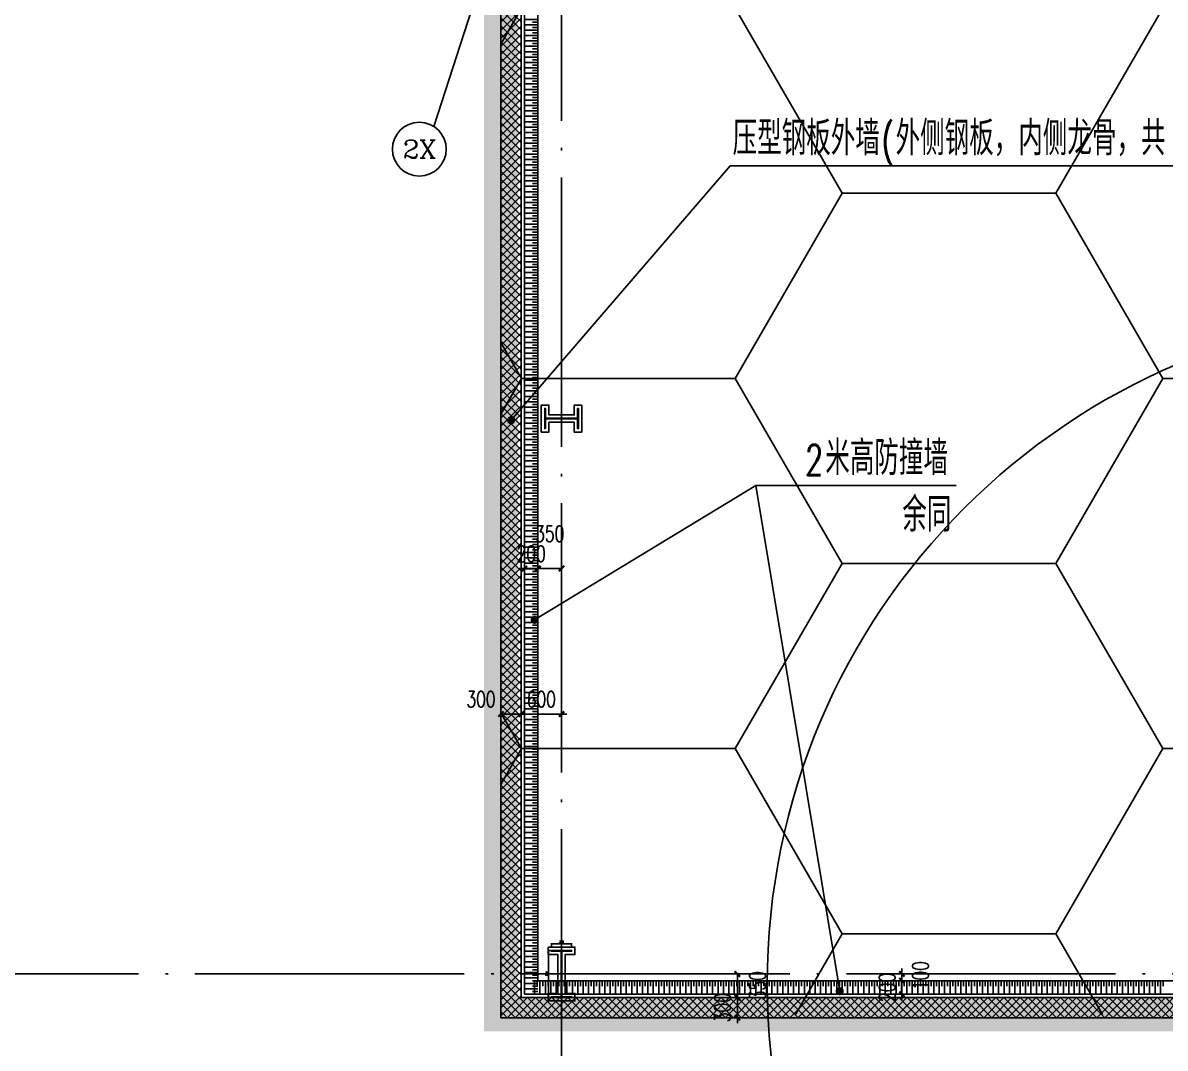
# Model space of a CAD drawing. Extents: x -821772 to -21949, y 506164 to 1049594.
# Drawn here: x -293158 to -276185, y 638968 to 654198 of the extents above; entities that cross this region are included whole.
import ezdxf
from ezdxf.enums import TextEntityAlignment as Align
from ezdxf.xclip import XClip

# ---------------------------------------------------------------- set-up
doc = ezdxf.new("R2010")
doc.units = 0
doc.header["$LTSCALE"] = 1000
doc.header["$MEASUREMENT"] = 0
doc.header["$XCLIPFRAME"] = 2
doc.linetypes.add('10平面20250807_t3$0$DOTE', pattern=[2.42, 2, -0.2, 0.02, -0.2])
doc.linetypes.add('DASH', pattern=[0.35, 0.25, -0.1])
doc.layers.get('Defpoints').update_dxf_attribs({"color": 210})
doc.layers.add('1-防火分区线', color=201, linetype='DASH', lineweight=50)
for name, color, linetype in [('10平面20250807_t3$0$99平面图例外参$0$A-HATCH-2', 8, 'Continuous'), ('10平面20250807_t3$0$A-AXIS-D', 8, 'Continuous'), ('10平面20250807_t3$0$A-AXIS-DOTE', 8, '10平面20250807_t3$0$DOTE'), ('10平面20250807_t3$0$A-AXIS-DP', 8, 'Continuous'), ('10平面20250807_t3$0$A-HATCH-2', 8, 'Continuous'), ('10平面20250807_t3$0$A-LIN-V', 8, 'Continuous'), ('10平面20250807_t3$0$A-WINDOW', 8, 'Continuous'), ('10平面20250807_t3$0$AS-COLN', 8, 'Continuous'), ('10平面20250807_t3$0$AS-WALL', 8, 'Continuous'), ('10平面20250807_t3$0$AS-结构边线层', 8, 'Continuous'), ('10平面20250807_t3$0$DIM_SYMB', 8, 'Continuous'), ('10平面20250807_t3$0$PUB_HATCH', 8, 'Continuous'), ('10平面20250807_t3$0$PUB_TEXT', 8, 'Continuous'), ('10平面20250807_t3$0$SB_ZF消火栓', 10, 'Continuous'), ('PUB_HATCH', 8, 'Continuous')]:
    doc.layers.add(name, color=color, linetype=linetype)
doc.styles.add('10平面20250807_t3$0$_TCH_AXIS', font='COMPLEX', dxfattribs={"bigfont": 'GBCBIG'})
doc.styles.add('10平面20250807_t3$0$_TCH_DIM', font='SIMPLEX', dxfattribs={"bigfont": 'GBCBIG'})
doc.styles.add('10平面20250807_t3$0$_TCH_DIM_T3', font='SIMPLEX', dxfattribs={"width": 0.705882, "bigfont": 'GBCBIG'})
doc.dimstyles.new('10平面20250807_t3$0$_TCH_ARCH&&10', dxfattribs={"dimtxt": 29.75, "dimasz": 10, "dimexe": 10, "dimexo": 10, "dimgap": 12.625, "dimtad": 1, "dimdec": 0, "dimzin": 0, "dimdsep": 46, "dimtxsty": '10平面20250807_t3$0$_TCH_DIM_T3', "dimblk": '10平面20250807_t3$0$_ArchTick', "dimcen": 0.09, "dimclrt": 7, "dimazin": 2, "dimtfac": 1, "dimtdec": 0, "dimtix": 1, "dimtmove": 2, "dimatfit": 3, "dimfxl": 0, "dimtolj": 1, "dimtzin": 0, "dimarcsym": 0})
doc.dimstyles.new('10平面20250807_t3$0$_TCH_ARCH&&80', dxfattribs={"dimtxt": 238, "dimasz": 80, "dimexe": 80, "dimexo": 80, "dimgap": 101, "dimtad": 1, "dimdec": 0, "dimzin": 0, "dimdsep": 46, "dimtxsty": '10平面20250807_t3$0$_TCH_DIM_T3', "dimblk": '10平面20250807_t3$0$_ArchTick', "dimcen": 0.09, "dimclrt": 7, "dimazin": 2, "dimtfac": 1, "dimtdec": 0, "dimtix": 1, "dimtmove": 2, "dimatfit": 3, "dimfxl": 0, "dimtolj": 1, "dimtzin": 0, "dimarcsym": 0})
pattern_1 = [(45, (60, 0), (-60.000061, 60.000061), []), (135, (60, 0), (-60.000061, -60.000061), [])]

# ---------------------------------------------------------------- blocks, each defined once
blk = doc.blocks.new('10平面20250807_t3$0$dote')
at = {"layer": '10平面20250807_t3$0$A-AXIS-D'}
blk.add_circle((-66530.2, -152498.4), 400, dxfattribs=at)
at = {"layer": '10平面20250807_t3$0$A-AXIS-DOTE', "ltscale": 2}
for p, q in [((-64417.8, -171438.9), (-64417.8, -75850)), ((98696.4, -164750), (-75513.6, -164750))]:
    blk.add_line(p, q, dxfattribs=at)
blk.add_lwpolyline([(-66316.4, -152160.4), (-42470.2, -78666)], dxfattribs=at)
at = {"layer": '10平面20250807_t3$0$PUB_TEXT', "style": '10平面20250807_t3$0$_TCH_AXIS'}
blk.add_text('2X', height=270.86, dxfattribs=at).set_placement((-66775.2, -152633.9), (-66285.1, -152633.9), align=Align.FIT)
blk = doc.blocks.new('10平面20250807_t3$0$43243')
at = {"layer": '10平面20250807_t3$0$AS-结构边线层'}
blk.add_lwpolyline([(-229294, 723090), (-250514, 723090), (-250514, 722920), (-252354, 722920), (-252354, 722470), (-254454, 722470), (-254454, 722920), (-264361, 722920), (-285754, 656986), (-285754, 639720), (-254454, 639720), (-254454, 640170), (-252354, 640170), (-252354, 639720), (-250514, 639720), (-250514, 639550), (-229294, 639550)], dxfattribs=at)
blk = doc.blocks.new('10平面20250807_t3$0$_ArchTick')
at = {"color": 0, "linetype": 'ByBlock', "const_width": 0.4}
blk.add_lwpolyline([(-0.5, -0.5), (0.5, 0.5)], dxfattribs=at)
blk = doc.blocks.new('*D10488')
at = {"layer": '10平面20250807_t3$0$A-AXIS-DP', "color": 0, "lineweight": -2}
for p, q in [((-195790, 766880), (-195790, 766929)), ((-195790, 766919), (-195490, 766919)), ((-195490, 766880), (-195490, 766929))]:
    blk.add_line(p, q, dxfattribs=at)
at = {"layer": 'Defpoints', "color": 0}
for p in [(-195790, 766870), (-195490, 766919), (-195490, 766870)]:
    blk.add_point(p, dxfattribs=at)
at = {"layer": '10平面20250807_t3$0$A-AXIS-DP', "color": 0, "lineweight": -2, "xscale": 10, "yscale": 10, "zscale": 10, "rotation": 180}
blk.add_blockref('10平面20250807_t3$0$_ArchTick', (-195790, 766919), dxfattribs=at)
at = {"layer": '10平面20250807_t3$0$A-AXIS-DP', "color": 0, "lineweight": -2, "xscale": 10, "yscale": 10, "zscale": 10}
blk.add_blockref('10平面20250807_t3$0$_ArchTick', (-195490, 766919), dxfattribs=at)
at = {"layer": '10平面20250807_t3$0$A-AXIS-DP', "color": 7, "insert": (-195640, 766946), "char_height": 29.8, "attachment_point": 5, "style": '10平面20250807_t3$0$_TCH_DIM_T3'}
blk.add_mtext('\\A1;300', dxfattribs=at)
blk = doc.blocks.new('*D10489')
at = {"layer": '10平面20250807_t3$0$A-AXIS-DP', "color": 0, "lineweight": -2}
for p, q in [((-195800, 766820), (-195841, 766820)), ((-195831, 766120), (-195831, 766820)), ((-195800, 766120), (-195841, 766120))]:
    blk.add_line(p, q, dxfattribs=at)
at = {"layer": 'Defpoints', "color": 0}
for p in [(-195831, 766820), (-195790, 766820), (-195790, 766120)]:
    blk.add_point(p, dxfattribs=at)
at = {"layer": '10平面20250807_t3$0$A-AXIS-DP', "color": 0, "lineweight": -2, "xscale": 10, "yscale": 10, "zscale": 10}
for p, rotation in [((-195831, 766820), 90), ((-195831, 766120), 270)]:
    blk.add_blockref('10平面20250807_t3$0$_ArchTick', p, dxfattribs=dict(at, rotation=rotation))
at = {"layer": '10平面20250807_t3$0$A-AXIS-DP', "color": 7, "insert": (-195859, 766470), "char_height": 29.8, "attachment_point": 5, "rotation": 90, "style": '10平面20250807_t3$0$_TCH_DIM_T3'}
blk.add_mtext('\\A1;700', dxfattribs=at)
blk = doc.blocks.new('10平面20250807_t3$0$342343243')
at = {"layer": '10平面20250807_t3$0$A-AXIS-DP', "color": 5}
blk.add_lwpolyline([(-155704, 832070), (-155404, 832070), (-155404, 832058), (-155550, 832058), (-155550, 831582), (-155404, 831582), (-155404, 831570), (-155704, 831570), (-155704, 831582), (-155558, 831582), (-155558, 832058), (-155704, 832058), (-155704, 832070)], close=True, dxfattribs=at)
at = {"layer": '10平面20250807_t3$0$A-HATCH-2'}
blk.add_lwpolyline([(-155754, 832120), (-155354, 832120), (-155354, 832008), (-155500, 832008), (-155500, 831632), (-155354, 831632), (-155354, 831520), (-155754, 831520), (-155754, 831632), (-155608, 831632), (-155608, 832008), (-155754, 832008)], close=True, dxfattribs=at)
blk = doc.blocks.new('10平面20250807_t3$0$99平面图例外参$0$$LinePat$填挖边坡')
at = {"color": 0}
for p, q in [((0, 0), (0, -1500)), ((300, 0), (300, -600))]:
    blk.add_line(p, q, dxfattribs=at)
at = {"layer": 'Defpoints', "color": 0}
blk.add_point((600, 0), dxfattribs=at)
blk = doc.blocks.new('10平面20250807_t3$0$34242343243')
at = {"layer": '10平面20250807_t3$0$A-LIN-V'}
for p, q in [((-285704, 639770), (-285704, 654570)), ((-285504, 639970), (-285504, 654570)), ((-263908, 639970), (-285504, 639970)), ((-263908, 639770), (-285704, 639770))]:
    blk.add_line(p, q, dxfattribs=at)
at = {"layer": '10平面20250807_t3$0$99平面图例外参$0$A-HATCH-2', "color": 203}
for p, xscale, yscale, zscale, rotation in [((-285504, 654250), 0.1333333333478234, 0.1333333333478234, 0.1333333333478234, 270.0000000008098), ((-285504, 654170), 0.1333333333478234, 0.1333333333478234, 0.1333333333478234, 270.0000000008098), ((-285504, 654090), 0.1333333333478234, 0.1333333333478234, 0.1333333333478234, 270.0000000008098), ((-285504, 654010), 0.1333333333478234, 0.1333333333478234, 0.1333333333478234, 270.0000000008098), ((-285504, 653930), 0.1333333333478234, 0.1333333333478234, 0.1333333333478234, 270.0000000008098), ((-285504, 653850), 0.1333333333478234, 0.1333333333478234, 0.1333333333478234, 270.0000000008098), ((-285504, 653770), 0.1333333333478234, 0.1333333333478234, 0.1333333333478234, 270.0000000008098), ((-285504, 653690), 0.1333333333478234, 0.1333333333478234, 0.1333333333478234, 270.0000000008098), ((-285504, 653610), 0.1333333333478234, 0.1333333333478234, 0.1333333333478234, 270.0000000008098), ((-285504, 653530), 0.1333333333478234, 0.1333333333478234, 0.1333333333478234, 270.0000000008098), ((-285504, 653450), 0.1333333333478234, 0.1333333333478234, 0.1333333333478234, 270.0000000008098), ((-285504, 653370), 0.1333333333478234, 0.1333333333478234, 0.1333333333478234, 270.0000000008098), ((-285504, 653290), 0.1333333333478234, 0.1333333333478234, 0.1333333333478234, 270.0000000008098), ((-285504, 653210), 0.1333333333478234, 0.1333333333478234, 0.1333333333478234, 270.0000000008098), ((-285504, 653130), 0.1333333333478234, 0.1333333333478234, 0.1333333333478234, 270.0000000008098), ((-285504, 653050), 0.1333333333478234, 0.1333333333478234, 0.1333333333478234, 270.0000000008098), ((-285504, 652970), 0.1333333333478234, 0.1333333333478234, 0.1333333333478234, 270.0000000008098), ((-285504, 652890), 0.1333333333478234, 0.1333333333478234, 0.1333333333478234, 270.0000000008098), ((-285504, 652810), 0.1333333333478234, 0.1333333333478234, 0.1333333333478234, 270.0000000008098), ((-285504, 652730), 0.1333333333478234, 0.1333333333478234, 0.1333333333478234, 270.0000000008098), ((-285504, 652650), 0.1333333333478234, 0.1333333333478234, 0.1333333333478234, 270.0000000008098), ((-285504, 652570), 0.1333333333478234, 0.1333333333478234, 0.1333333333478234, 270.0000000008098), ((-285504, 652490), 0.1333333333478234, 0.1333333333478234, 0.1333333333478234, 270.0000000008098), ((-285504, 652410), 0.1333333333478234, 0.1333333333478234, 0.1333333333478234, 270.0000000008098), ((-285504, 652330), 0.1333333333478234, 0.1333333333478234, 0.1333333333478234, 270.0000000008098), ((-285504, 652250), 0.1333333333478234, 0.1333333333478234, 0.1333333333478234, 270.0000000008098), ((-285504, 652170), 0.1333333333478234, 0.1333333333478234, 0.1333333333478234, 270.0000000008098), ((-285504, 652090), 0.1333333333478234, 0.1333333333478234, 0.1333333333478234, 270.0000000008098), ((-285504, 652010), 0.1333333333478234, 0.1333333333478234, 0.1333333333478234, 270.0000000008098), ((-285504, 651930), 0.1333333333478234, 0.1333333333478234, 0.1333333333478234, 270.0000000008098), ((-285504, 651850), 0.1333333333478234, 0.1333333333478234, 0.1333333333478234, 270.0000000008098), ((-285504, 651770), 0.1333333333478234, 0.1333333333478234, 0.1333333333478234, 270.0000000008098), ((-285504, 651690), 0.1333333333478234, 0.1333333333478234, 0.1333333333478234, 270.0000000008098), ((-285504, 651610), 0.1333333333478234, 0.1333333333478234, 0.1333333333478234, 270.0000000008098), ((-285504, 651530), 0.1333333333478234, 0.1333333333478234, 0.1333333333478234, 270.0000000008098), ((-285504, 651450), 0.1333333333478234, 0.1333333333478234, 0.1333333333478234, 270.0000000008098), ((-285504, 651370), 0.1333333333478234, 0.1333333333478234, 0.1333333333478234, 270.0000000008098), ((-285504, 651290), 0.1333333333478234, 0.1333333333478234, 0.1333333333478234, 270.0000000008098), ((-285504, 651210), 0.1333333333478234, 0.1333333333478234, 0.1333333333478234, 270.0000000008098), ((-285504, 651130), 0.1333333333478234, 0.1333333333478234, 0.1333333333478234, 270.0000000008098), ((-285504, 651050), 0.1333333333478234, 0.1333333333478234, 0.1333333333478234, 270.0000000008098), ((-285504, 650970), 0.1333333333478234, 0.1333333333478234, 0.1333333333478234, 270.0000000008098), ((-285504, 650890), 0.1333333333478234, 0.1333333333478234, 0.1333333333478234, 270.0000000008098), ((-285504, 650810), 0.1333333333478234, 0.1333333333478234, 0.1333333333478234, 270.0000000008098), ((-285504, 650730), 0.1333333333478234, 0.1333333333478234, 0.1333333333478234, 270.0000000008098), ((-285504, 650650), 0.1333333333478234, 0.1333333333478234, 0.1333333333478234, 270.0000000008098), ((-285504, 650570), 0.1333333333478234, 0.1333333333478234, 0.1333333333478234, 270.0000000008098), ((-285504, 650490), 0.1333333333478234, 0.1333333333478234, 0.1333333333478234, 270.0000000008098), ((-285504, 650410), 0.1333333333478234, 0.1333333333478234, 0.1333333333478234, 270.0000000008098), ((-285504, 650330), 0.1333333333478234, 0.1333333333478234, 0.1333333333478234, 270.0000000008098), ((-285504, 650250), 0.1333333333478234, 0.1333333333478234, 0.1333333333478234, 270.0000000008098), ((-285504, 650170), 0.1333333333478234, 0.1333333333478234, 0.1333333333478234, 270.0000000008098), ((-285504, 650090), 0.1333333333478234, 0.1333333333478234, 0.1333333333478234, 270.0000000008098), ((-285504, 650010), 0.1333333333478234, 0.1333333333478234, 0.1333333333478234, 270.0000000008098), ((-285504, 649930), 0.1333333333478234, 0.1333333333478234, 0.1333333333478234, 270.0000000008098), ((-285504, 649850), 0.1333333333478234, 0.1333333333478234, 0.1333333333478234, 270.0000000008098), ((-285504, 649770), 0.1333333333478234, 0.1333333333478234, 0.1333333333478234, 270.0000000008098), ((-285504, 649690), 0.1333333333478234, 0.1333333333478234, 0.1333333333478234, 270.0000000008098), ((-285504, 649610), 0.1333333333478234, 0.1333333333478234, 0.1333333333478234, 270.0000000008098), ((-285504, 649530), 0.1333333333478234, 0.1333333333478234, 0.1333333333478234, 270.0000000008098), ((-285504, 649450), 0.1333333333478234, 0.1333333333478234, 0.1333333333478234, 270.0000000008098), ((-285504, 649370), 0.1333333333478234, 0.1333333333478234, 0.1333333333478234, 270.0000000008098), ((-285504, 649290), 0.1333333333478234, 0.1333333333478234, 0.1333333333478234, 270.0000000008098), ((-285504, 649210), 0.1333333333478234, 0.1333333333478234, 0.1333333333478234, 270.0000000008098), ((-285504, 649130), 0.1333333333478234, 0.1333333333478234, 0.1333333333478234, 270.0000000008098), ((-285504, 649050), 0.1333333333478234, 0.1333333333478234, 0.1333333333478234, 270.0000000008098), ((-285504, 648970), 0.1333333333478234, 0.1333333333478234, 0.1333333333478234, 270.0000000008098), ((-285504, 648890), 0.1333333333478234, 0.1333333333478234, 0.1333333333478234, 270.0000000008098), ((-285504, 648810), 0.1333333333478234, 0.1333333333478234, 0.1333333333478234, 270.0000000008098), ((-285504, 648730), 0.1333333333478234, 0.1333333333478234, 0.1333333333478234, 270.0000000008098), ((-285504, 648650), 0.1333333333478234, 0.1333333333478234, 0.1333333333478234, 270.0000000008098), ((-285504, 648570), 0.1333333333478234, 0.1333333333478234, 0.1333333333478234, 270.0000000008098), ((-285504, 648490), 0.1333333333478234, 0.1333333333478234, 0.1333333333478234, 270.0000000008098), ((-285504, 648410), 0.1333333333478234, 0.1333333333478234, 0.1333333333478234, 270.0000000008098), ((-285504, 648330), 0.1333333333478234, 0.1333333333478234, 0.1333333333478234, 270.0000000008098), ((-285504, 648250), 0.1333333333478234, 0.1333333333478234, 0.1333333333478234, 270.0000000008098), ((-285504, 648170), 0.1333333333478234, 0.1333333333478234, 0.1333333333478234, 270.0000000008098), ((-285504, 648090), 0.1333333333478234, 0.1333333333478234, 0.1333333333478234, 270.0000000008098), ((-285504, 648010), 0.1333333333478234, 0.1333333333478234, 0.1333333333478234, 270.0000000008098), ((-285504, 647930), 0.1333333333478234, 0.1333333333478234, 0.1333333333478234, 270.0000000008098), ((-285504, 647850), 0.1333333333478234, 0.1333333333478234, 0.1333333333478234, 270.0000000008098), ((-285504, 647770), 0.1333333333478234, 0.1333333333478234, 0.1333333333478234, 270.0000000008098), ((-285504, 647690), 0.1333333333478234, 0.1333333333478234, 0.1333333333478234, 270.0000000008098), ((-285504, 647610), 0.1333333333478234, 0.1333333333478234, 0.1333333333478234, 270.0000000008098), ((-285504, 647530), 0.1333333333478234, 0.1333333333478234, 0.1333333333478234, 270.0000000008098), ((-285504, 647450), 0.1333333333478234, 0.1333333333478234, 0.1333333333478234, 270.0000000008098), ((-285504, 647370), 0.1333333333478234, 0.1333333333478234, 0.1333333333478234, 270.0000000008098), ((-285504, 647290), 0.1333333333478234, 0.1333333333478234, 0.1333333333478234, 270.0000000008098), ((-285504, 647210), 0.1333333333478234, 0.1333333333478234, 0.1333333333478234, 270.0000000008098), ((-285504, 647130), 0.1333333333478234, 0.1333333333478234, 0.1333333333478234, 270.0000000008098), ((-285504, 647050), 0.1333333333478234, 0.1333333333478234, 0.1333333333478234, 270.0000000008098), ((-285504, 646970), 0.1333333333478234, 0.1333333333478234, 0.1333333333478234, 270.0000000008098), ((-285504, 646890), 0.1333333333478234, 0.1333333333478234, 0.1333333333478234, 270.0000000008098), ((-285504, 646810), 0.1333333333478234, 0.1333333333478234, 0.1333333333478234, 270.0000000008098), ((-285504, 646730), 0.1333333333478234, 0.1333333333478234, 0.1333333333478234, 270.0000000008098), ((-285504, 646650), 0.1333333333478234, 0.1333333333478234, 0.1333333333478234, 270.0000000008098), ((-285504, 646570), 0.1333333333478234, 0.1333333333478234, 0.1333333333478234, 270.0000000008098), ((-285504, 646490), 0.1333333333478234, 0.1333333333478234, 0.1333333333478234, 270.0000000008098), ((-285504, 646410), 0.1333333333478234, 0.1333333333478234, 0.1333333333478234, 270.0000000008098), ((-285504, 646330), 0.1333333333478234, 0.1333333333478234, 0.1333333333478234, 270.0000000008098), ((-285504, 646250), 0.1333333333478234, 0.1333333333478234, 0.1333333333478234, 270.0000000008098), ((-285504, 646170), 0.1333333333478234, 0.1333333333478234, 0.1333333333478234, 270.0000000008098), ((-285504, 646090), 0.1333333333478234, 0.1333333333478234, 0.1333333333478234, 270.0000000008098), ((-285504, 646010), 0.1333333333478234, 0.1333333333478234, 0.1333333333478234, 270.0000000008098), ((-285504, 645930), 0.1333333333478234, 0.1333333333478234, 0.1333333333478234, 270.0000000008098), ((-285504, 645850), 0.1333333333478234, 0.1333333333478234, 0.1333333333478234, 270.0000000008098), ((-285504, 645770), 0.1333333333478234, 0.1333333333478234, 0.1333333333478234, 270.0000000008098), ((-285504, 645690), 0.1333333333478234, 0.1333333333478234, 0.1333333333478234, 270.0000000008098), ((-285504, 645610), 0.1333333333478234, 0.1333333333478234, 0.1333333333478234, 270.0000000008098), ((-285504, 645530), 0.1333333333478234, 0.1333333333478234, 0.1333333333478234, 270.0000000008098), ((-285504, 645450), 0.1333333333478234, 0.1333333333478234, 0.1333333333478234, 270.0000000008098), ((-285504, 645370), 0.1333333333478234, 0.1333333333478234, 0.1333333333478234, 270.0000000008098), ((-285504, 645290), 0.1333333333478234, 0.1333333333478234, 0.1333333333478234, 270.0000000008098), ((-285504, 645210), 0.1333333333478234, 0.1333333333478234, 0.1333333333478234, 270.0000000008098), ((-285504, 645130), 0.1333333333478234, 0.1333333333478234, 0.1333333333478234, 270.0000000008098), ((-285504, 645050), 0.1333333333478234, 0.1333333333478234, 0.1333333333478234, 270.0000000008098), ((-285504, 644970), 0.1333333333478234, 0.1333333333478234, 0.1333333333478234, 270.0000000008098), ((-285504, 644890), 0.1333333333478234, 0.1333333333478234, 0.1333333333478234, 270.0000000008098), ((-285504, 644810), 0.1333333333478234, 0.1333333333478234, 0.1333333333478234, 270.0000000008098), ((-285504, 644730), 0.1333333333478234, 0.1333333333478234, 0.1333333333478234, 270.0000000008098), ((-285504, 644650), 0.1333333333478234, 0.1333333333478234, 0.1333333333478234, 270.0000000008098), ((-285504, 644570), 0.1333333333478234, 0.1333333333478234, 0.1333333333478234, 270.0000000008098), ((-285504, 644490), 0.1333333333478234, 0.1333333333478234, 0.1333333333478234, 270.0000000008098), ((-285504, 644410), 0.1333333333478234, 0.1333333333478234, 0.1333333333478234, 270.0000000008098), ((-285504, 644330), 0.1333333333478234, 0.1333333333478234, 0.1333333333478234, 270.0000000008098), ((-285504, 644250), 0.1333333333478234, 0.1333333333478234, 0.1333333333478234, 270.0000000008098), ((-285504, 644170), 0.1333333333478234, 0.1333333333478234, 0.1333333333478234, 270.0000000008098), ((-285504, 644090), 0.1333333333478234, 0.1333333333478234, 0.1333333333478234, 270.0000000008098), ((-285504, 644010), 0.1333333333478234, 0.1333333333478234, 0.1333333333478234, 270.0000000008098), ((-285504, 643930), 0.1333333333478234, 0.1333333333478234, 0.1333333333478234, 270.0000000008098), ((-285504, 643850), 0.1333333333478234, 0.1333333333478234, 0.1333333333478234, 270.0000000008098), ((-285504, 643770), 0.1333333333478234, 0.1333333333478234, 0.1333333333478234, 270.0000000008098), ((-285504, 643690), 0.1333333333478234, 0.1333333333478234, 0.1333333333478234, 270.0000000008098), ((-285504, 643610), 0.1333333333478234, 0.1333333333478234, 0.1333333333478234, 270.0000000008098), ((-285504, 643530), 0.1333333333478234, 0.1333333333478234, 0.1333333333478234, 270.0000000008098), ((-285504, 643450), 0.1333333333478234, 0.1333333333478234, 0.1333333333478234, 270.0000000008098), ((-285504, 643370), 0.1333333333478234, 0.1333333333478234, 0.1333333333478234, 270.0000000008098), ((-285504, 643290), 0.1333333333478234, 0.1333333333478234, 0.1333333333478234, 270.0000000008098), ((-285504, 643210), 0.1333333333478234, 0.1333333333478234, 0.1333333333478234, 270.0000000008098), ((-285504, 643130), 0.1333333333478234, 0.1333333333478234, 0.1333333333478234, 270.0000000008098), ((-285504, 643050), 0.1333333333478234, 0.1333333333478234, 0.1333333333478234, 270.0000000008098), ((-285504, 642970), 0.1333333333478234, 0.1333333333478234, 0.1333333333478234, 270.0000000008098), ((-285504, 642890), 0.1333333333478234, 0.1333333333478234, 0.1333333333478234, 270.0000000008098), ((-285504, 642810), 0.1333333333478234, 0.1333333333478234, 0.1333333333478234, 270.0000000008098), ((-285504, 642730), 0.1333333333478234, 0.1333333333478234, 0.1333333333478234, 270.0000000008098), ((-285504, 642650), 0.1333333333478234, 0.1333333333478234, 0.1333333333478234, 270.0000000008098), ((-285504, 642570), 0.1333333333478234, 0.1333333333478234, 0.1333333333478234, 270.0000000008098), ((-285504, 642490), 0.1333333333478234, 0.1333333333478234, 0.1333333333478234, 270.0000000008098), ((-285504, 642410), 0.1333333333478234, 0.1333333333478234, 0.1333333333478234, 270.0000000008098), ((-285504, 642330), 0.1333333333478234, 0.1333333333478234, 0.1333333333478234, 270.0000000008098), ((-285504, 642250), 0.1333333333478234, 0.1333333333478234, 0.1333333333478234, 270.0000000008098), ((-285504, 642170), 0.1333333333478234, 0.1333333333478234, 0.1333333333478234, 270.0000000008098), ((-285504, 642090), 0.1333333333478234, 0.1333333333478234, 0.1333333333478234, 270.0000000008098), ((-285504, 642010), 0.1333333333478234, 0.1333333333478234, 0.1333333333478234, 270.0000000008098), ((-285504, 641930), 0.1333333333478234, 0.1333333333478234, 0.1333333333478234, 270.0000000008098), ((-285504, 641850), 0.1333333333478234, 0.1333333333478234, 0.1333333333478234, 270.0000000008098), ((-285504, 641770), 0.1333333333478234, 0.1333333333478234, 0.1333333333478234, 270.0000000008098), ((-285504, 641690), 0.1333333333478234, 0.1333333333478234, 0.1333333333478234, 270.0000000008098), ((-285504, 641610), 0.1333333333478234, 0.1333333333478234, 0.1333333333478234, 270.0000000008098), ((-285504, 641530), 0.1333333333478234, 0.1333333333478234, 0.1333333333478234, 270.0000000008098), ((-285504, 641450), 0.1333333333478234, 0.1333333333478234, 0.1333333333478234, 270.0000000008098), ((-285504, 641370), 0.1333333333478234, 0.1333333333478234, 0.1333333333478234, 270.0000000008098), ((-285504, 641290), 0.1333333333478234, 0.1333333333478234, 0.1333333333478234, 270.0000000008098), ((-285504, 641210), 0.1333333333478234, 0.1333333333478234, 0.1333333333478234, 270.0000000008098), ((-285504, 641130), 0.1333333333478234, 0.1333333333478234, 0.1333333333478234, 270.0000000008098), ((-285504, 641050), 0.1333333333478234, 0.1333333333478234, 0.1333333333478234, 270.0000000008098), ((-285504, 640970), 0.1333333333478234, 0.1333333333478234, 0.1333333333478234, 270.0000000008098), ((-285504, 640890), 0.1333333333478234, 0.1333333333478234, 0.1333333333478234, 270.0000000008098), ((-285504, 640810), 0.1333333333478234, 0.1333333333478234, 0.1333333333478234, 270.0000000008098), ((-285504, 640730), 0.1333333333478234, 0.1333333333478234, 0.1333333333478234, 270.0000000008098), ((-285504, 640650), 0.1333333333478234, 0.1333333333478234, 0.1333333333478234, 270.0000000008098), ((-285504, 640570), 0.1333333333478234, 0.1333333333478234, 0.1333333333478234, 270.0000000008098), ((-285504, 640490), 0.1333333333478234, 0.1333333333478234, 0.1333333333478234, 270.0000000008098), ((-285504, 640410), 0.1333333333478234, 0.1333333333478234, 0.1333333333478234, 270.0000000008098), ((-285504, 640330), 0.1333333333478234, 0.1333333333478234, 0.1333333333478234, 270.0000000008098), ((-285504, 640250), 0.1333333333478234, 0.1333333333478234, 0.1333333333478234, 270.0000000008098), ((-285504, 640170), 0.1333333333478234, 0.1333333333478234, 0.1333333333478234, 270.0000000008098), ((-285504, 640090), 0.1333333333478234, 0.1333333333478234, 0.1333333333478234, 270.0000000008098), ((-285504, 640010), 0.1333333333478234, 0.1333333333478234, 0.1333333333478234, 270.0000000008098), ((-285504, 639930), 0.1333333333478234, 0.1333333333478234, 0.1333333333478234, 270.0000000008098), ((-285554, 639970), 0.1336172830128488, 0.1333333333333333, 0.1333333333333333, 8.843761484292967e-11), ((-285474, 639970), 0.1336172830128488, 0.1333333333333333, 0.1333333333333333, 8.843761484292967e-11), ((-285394, 639970), 0.1336172830128488, 0.1333333333333333, 0.1333333333333333, 8.843761484292967e-11), ((-285314, 639970), 0.1336172830128488, 0.1333333333333333, 0.1333333333333333, 8.843761484292967e-11), ((-285234, 639970), 0.1336172830128488, 0.1333333333333333, 0.1333333333333333, 8.843761484292967e-11), ((-285153, 639970), 0.1336172830128488, 0.1333333333333333, 0.1333333333333333, 8.843761484292967e-11), ((-285073, 639970), 0.1336172830128488, 0.1333333333333333, 0.1333333333333333, 8.843761484292967e-11), ((-284993, 639970), 0.1336172830128488, 0.1333333333333333, 0.1333333333333333, 8.843761484292967e-11), ((-284913, 639970), 0.1336172830128488, 0.1333333333333333, 0.1333333333333333, 8.843761484292967e-11), ((-284833, 639970), 0.1336172830128488, 0.1333333333333333, 0.1333333333333333, 8.843761484292967e-11), ((-284752, 639970), 0.1336172830128488, 0.1333333333333333, 0.1333333333333333, 8.843761484292967e-11), ((-284672, 639970), 0.1336172830128488, 0.1333333333333333, 0.1333333333333333, 8.843761484292967e-11), ((-284592, 639970), 0.1336172830128488, 0.1333333333333333, 0.1333333333333333, 8.843761484292967e-11), ((-284512, 639970), 0.1336172830128488, 0.1333333333333333, 0.1333333333333333, 8.843761484292967e-11), ((-284432, 639970), 0.1336172830128488, 0.1333333333333333, 0.1333333333333333, 8.843761484292967e-11), ((-284352, 639970), 0.1336172830128488, 0.1333333333333333, 0.1333333333333333, 8.843761484292967e-11), ((-284271, 639970), 0.1336172830128488, 0.1333333333333333, 0.1333333333333333, 8.843761484292967e-11), ((-284191, 639970), 0.1336172830128488, 0.1333333333333333, 0.1333333333333333, 8.843761484292967e-11), ((-284111, 639970), 0.1336172830128488, 0.1333333333333333, 0.1333333333333333, 8.843761484292967e-11), ((-284031, 639970), 0.1336172830128488, 0.1333333333333333, 0.1333333333333333, 8.843761484292967e-11), ((-283951, 639970), 0.1336172830128488, 0.1333333333333333, 0.1333333333333333, 8.843761484292967e-11), ((-283871, 639970), 0.1336172830128488, 0.1333333333333333, 0.1333333333333333, 8.843761484292967e-11), ((-283790, 639970), 0.1336172830128488, 0.1333333333333333, 0.1333333333333333, 8.843761484292967e-11), ((-283710, 639970), 0.1336172830128488, 0.1333333333333333, 0.1333333333333333, 8.843761484292967e-11), ((-283630, 639970), 0.1336172830128488, 0.1333333333333333, 0.1333333333333333, 8.843761484292967e-11), ((-283550, 639970), 0.1336172830128488, 0.1333333333333333, 0.1333333333333333, 8.843761484292967e-11), ((-283470, 639970), 0.1336172830128488, 0.1333333333333333, 0.1333333333333333, 8.843761484292967e-11), ((-283390, 639970), 0.1336172830128488, 0.1333333333333333, 0.1333333333333333, 8.843761484292967e-11), ((-283309, 639970), 0.1336172830128488, 0.1333333333333333, 0.1333333333333333, 8.843761484292967e-11), ((-283229, 639970), 0.1336172830128488, 0.1333333333333333, 0.1333333333333333, 8.843761484292967e-11), ((-283149, 639970), 0.1336172830128488, 0.1333333333333333, 0.1333333333333333, 8.843761484292967e-11), ((-283069, 639970), 0.1336172830128488, 0.1333333333333333, 0.1333333333333333, 8.843761484292967e-11), ((-282989, 639970), 0.1336172830128488, 0.1333333333333333, 0.1333333333333333, 8.843761484292967e-11), ((-282909, 639970), 0.1336172830128488, 0.1333333333333333, 0.1333333333333333, 8.843761484292967e-11), ((-282828, 639970), 0.1336172830128488, 0.1333333333333333, 0.1333333333333333, 8.843761484292967e-11), ((-282748, 639970), 0.1336172830128488, 0.1333333333333333, 0.1333333333333333, 8.843761484292967e-11), ((-282668, 639970), 0.1336172830128488, 0.1333333333333333, 0.1333333333333333, 8.843761484292967e-11), ((-282588, 639970), 0.1336172830128488, 0.1333333333333333, 0.1333333333333333, 8.843761484292967e-11), ((-282508, 639970), 0.1336172830128488, 0.1333333333333333, 0.1333333333333333, 8.843761484292967e-11), ((-282428, 639970), 0.1336172830128488, 0.1333333333333333, 0.1333333333333333, 8.843761484292967e-11), ((-282347, 639970), 0.1336172830128488, 0.1333333333333333, 0.1333333333333333, 8.843761484292967e-11), ((-282267, 639970), 0.1336172830128488, 0.1333333333333333, 0.1333333333333333, 8.843761484292967e-11), ((-282187, 639970), 0.1336172830128488, 0.1333333333333333, 0.1333333333333333, 8.843761484292967e-11), ((-282107, 639970), 0.1336172830128488, 0.1333333333333333, 0.1333333333333333, 8.843761484292967e-11), ((-282027, 639970), 0.1336172830128488, 0.1333333333333333, 0.1333333333333333, 8.843761484292967e-11), ((-281947, 639970), 0.1336172830128488, 0.1333333333333333, 0.1333333333333333, 8.843761484292967e-11), ((-281866, 639970), 0.1336172830128488, 0.1333333333333333, 0.1333333333333333, 8.843761484292967e-11), ((-281786, 639970), 0.1336172830128488, 0.1333333333333333, 0.1333333333333333, 8.843761484292967e-11), ((-281706, 639970), 0.1336172830128488, 0.1333333333333333, 0.1333333333333333, 8.843761484292967e-11), ((-281626, 639970), 0.1336172830128488, 0.1333333333333333, 0.1333333333333333, 8.843761484292967e-11), ((-281546, 639970), 0.1336172830128488, 0.1333333333333333, 0.1333333333333333, 8.843761484292967e-11), ((-281465, 639970), 0.1336172830128488, 0.1333333333333333, 0.1333333333333333, 8.843761484292967e-11), ((-281385, 639970), 0.1336172830128488, 0.1333333333333333, 0.1333333333333333, 8.843761484292967e-11), ((-281305, 639970), 0.1336172830128488, 0.1333333333333333, 0.1333333333333333, 8.843761484292967e-11), ((-281225, 639970), 0.1336172830128488, 0.1333333333333333, 0.1333333333333333, 8.843761484292967e-11), ((-281145, 639970), 0.1336172830128488, 0.1333333333333333, 0.1333333333333333, 8.843761484292967e-11), ((-281065, 639970), 0.1336172830128488, 0.1333333333333333, 0.1333333333333333, 8.843761484292967e-11), ((-280984, 639970), 0.1336172830128488, 0.1333333333333333, 0.1333333333333333, 8.843761484292967e-11), ((-280904, 639970), 0.1336172830128488, 0.1333333333333333, 0.1333333333333333, 8.843761484292967e-11), ((-280824, 639970), 0.1336172830128488, 0.1333333333333333, 0.1333333333333333, 8.843761484292967e-11), ((-280744, 639970), 0.1336172830128488, 0.1333333333333333, 0.1333333333333333, 8.843761484292967e-11), ((-280664, 639970), 0.1336172830128488, 0.1333333333333333, 0.1333333333333333, 8.843761484292967e-11), ((-280584, 639970), 0.1336172830128488, 0.1333333333333333, 0.1333333333333333, 8.843761484292967e-11), ((-280503, 639970), 0.1336172830128488, 0.1333333333333333, 0.1333333333333333, 8.843761484292967e-11), ((-280423, 639970), 0.1336172830128488, 0.1333333333333333, 0.1333333333333333, 8.843761484292967e-11), ((-280343, 639970), 0.1336172830128488, 0.1333333333333333, 0.1333333333333333, 8.843761484292967e-11), ((-280263, 639970), 0.1336172830128488, 0.1333333333333333, 0.1333333333333333, 8.843761484292967e-11), ((-280183, 639970), 0.1336172830128488, 0.1333333333333333, 0.1333333333333333, 8.843761484292967e-11), ((-280103, 639970), 0.1336172830128488, 0.1333333333333333, 0.1333333333333333, 8.843761484292967e-11), ((-280022, 639970), 0.1336172830128488, 0.1333333333333333, 0.1333333333333333, 8.843761484292967e-11), ((-279942, 639970), 0.1336172830128488, 0.1333333333333333, 0.1333333333333333, 8.843761484292967e-11), ((-279862, 639970), 0.1336172830128488, 0.1333333333333333, 0.1333333333333333, 8.843761484292967e-11), ((-279782, 639970), 0.1336172830128488, 0.1333333333333333, 0.1333333333333333, 8.843761484292967e-11), ((-279702, 639970), 0.1336172830128488, 0.1333333333333333, 0.1333333333333333, 8.843761484292967e-11), ((-279622, 639970), 0.1336172830128488, 0.1333333333333333, 0.1333333333333333, 8.843761484292967e-11), ((-279541, 639970), 0.1336172830128488, 0.1333333333333333, 0.1333333333333333, 8.843761484292967e-11), ((-279461, 639970), 0.1336172830128488, 0.1333333333333333, 0.1333333333333333, 8.843761484292967e-11), ((-279381, 639970), 0.1336172830128488, 0.1333333333333333, 0.1333333333333333, 8.843761484292967e-11), ((-279301, 639970), 0.1336172830128488, 0.1333333333333333, 0.1333333333333333, 8.843761484292967e-11), ((-279221, 639970), 0.1336172830128488, 0.1333333333333333, 0.1333333333333333, 8.843761484292967e-11), ((-279141, 639970), 0.1336172830128488, 0.1333333333333333, 0.1333333333333333, 8.843761484292967e-11), ((-279060, 639970), 0.1336172830128488, 0.1333333333333333, 0.1333333333333333, 8.843761484292967e-11), ((-278980, 639970), 0.1336172830128488, 0.1333333333333333, 0.1333333333333333, 8.843761484292967e-11), ((-278900, 639970), 0.1336172830128488, 0.1333333333333333, 0.1333333333333333, 8.843761484292967e-11), ((-278820, 639970), 0.1336172830128488, 0.1333333333333333, 0.1333333333333333, 8.843761484292967e-11), ((-278740, 639970), 0.1336172830128488, 0.1333333333333333, 0.1333333333333333, 8.843761484292967e-11), ((-278660, 639970), 0.1336172830128488, 0.1333333333333333, 0.1333333333333333, 8.843761484292967e-11), ((-278579, 639970), 0.1336172830128488, 0.1333333333333333, 0.1333333333333333, 8.843761484292967e-11), ((-278499, 639970), 0.1336172830128488, 0.1333333333333333, 0.1333333333333333, 8.843761484292967e-11), ((-278419, 639970), 0.1336172830128488, 0.1333333333333333, 0.1333333333333333, 8.843761484292967e-11), ((-278339, 639970), 0.1336172830128488, 0.1333333333333333, 0.1333333333333333, 8.843761484292967e-11), ((-278259, 639970), 0.1336172830128488, 0.1333333333333333, 0.1333333333333333, 8.843761484292967e-11), ((-278179, 639970), 0.1336172830128488, 0.1333333333333333, 0.1333333333333333, 8.843761484292967e-11), ((-278098, 639970), 0.1336172830128488, 0.1333333333333333, 0.1333333333333333, 8.843761484292967e-11), ((-278018, 639970), 0.1336172830128488, 0.1333333333333333, 0.1333333333333333, 8.843761484292967e-11), ((-277938, 639970), 0.1336172830128488, 0.1333333333333333, 0.1333333333333333, 8.843761484292967e-11), ((-277858, 639970), 0.1336172830128488, 0.1333333333333333, 0.1333333333333333, 8.843761484292967e-11), ((-277778, 639970), 0.1336172830128488, 0.1333333333333333, 0.1333333333333333, 8.843761484292967e-11), ((-277697, 639970), 0.1336172830128488, 0.1333333333333333, 0.1333333333333333, 8.843761484292967e-11), ((-277617, 639970), 0.1336172830128488, 0.1333333333333333, 0.1333333333333333, 8.843761484292967e-11), ((-277537, 639970), 0.1336172830128488, 0.1333333333333333, 0.1333333333333333, 8.843761484292967e-11), ((-277457, 639970), 0.1336172830128488, 0.1333333333333333, 0.1333333333333333, 8.843761484292967e-11), ((-277377, 639970), 0.1336172830128488, 0.1333333333333333, 0.1333333333333333, 8.843761484292967e-11), ((-277297, 639970), 0.1336172830128488, 0.1333333333333333, 0.1333333333333333, 8.843761484292967e-11), ((-277216, 639970), 0.1336172830128488, 0.1333333333333333, 0.1333333333333333, 8.843761484292967e-11), ((-277136, 639970), 0.1336172830128488, 0.1333333333333333, 0.1333333333333333, 8.843761484292967e-11), ((-277056, 639970), 0.1336172830128488, 0.1333333333333333, 0.1333333333333333, 8.843761484292967e-11), ((-276976, 639970), 0.1336172830128488, 0.1333333333333333, 0.1333333333333333, 8.843761484292967e-11), ((-276896, 639970), 0.1336172830128488, 0.1333333333333333, 0.1333333333333333, 8.843761484292967e-11), ((-276816, 639970), 0.1336172830128488, 0.1333333333333333, 0.1333333333333333, 8.843761484292967e-11), ((-276735, 639970), 0.1336172830128488, 0.1333333333333333, 0.1333333333333333, 8.843761484292967e-11), ((-276655, 639970), 0.1336172830128488, 0.1333333333333333, 0.1333333333333333, 8.843761484292967e-11), ((-276575, 639970), 0.1336172830128488, 0.1333333333333333, 0.1333333333333333, 8.843761484292967e-11), ((-276495, 639970), 0.1336172830128488, 0.1333333333333333, 0.1333333333333333, 8.843761484292967e-11), ((-276415, 639970), 0.1336172830128488, 0.1333333333333333, 0.1333333333333333, 8.843761484292967e-11), ((-276335, 639970), 0.1336172830128488, 0.1333333333333333, 0.1333333333333333, 8.843761484292967e-11), ((-276254, 639970), 0.1336172830128488, 0.1333333333333333, 0.1333333333333333, 8.843761484292967e-11), ((-285504, 639850), 0.1333333333478234, 0.1333333333478234, 0.1333333333478234, 270.0000000008098)]:
    blk.add_blockref('10平面20250807_t3$0$99平面图例外参$0$$LinePat$填挖边坡', p, dxfattribs=dict(at, xscale=xscale, yscale=yscale, zscale=zscale, rotation=rotation))
blk = doc.blocks.new('10平面20250807_t3$0$A$C5D961328')
at = {"layer": '10平面20250807_t3$0$A-LIN-V', "ltscale": 500}
blk.add_circle((350, 40), 10001, dxfattribs=at)
blk = doc.blocks.new('10平面20250807_t3$0$234243242332')
at = {"layer": '10平面20250807_t3$0$SB_ZF消火栓'}
blk.add_blockref('10平面20250807_t3$0$A$C5D961328', (-272446, 639880), dxfattribs=at)
blk = doc.blocks.new('*D11360')
at = {"layer": '10平面20250807_t3$0$A-AXIS-DP', "color": 0, "lineweight": -2}
for p, q in [((-280520, 639970), (-280016, 639970)), ((-280096, 639970), (-280096, 640050)), ((-280096, 639770), (-280096, 639970)), ((-280520, 639770), (-280016, 639770)), ((-280096, 639770), (-280096, 639690))]:
    blk.add_line(p, q, dxfattribs=at)
at = {"layer": 'Defpoints', "color": 0}
for p in [(-280600, 639970), (-280096, 639970), (-280600, 639770)]:
    blk.add_point(p, dxfattribs=at)
at = {"layer": '10平面20250807_t3$0$A-AXIS-DP', "color": 0, "lineweight": -2, "xscale": 80, "yscale": 80, "zscale": 80}
for p, rotation in [((-280096, 639970), 270), ((-280096, 639770), 90)]:
    blk.add_blockref('10平面20250807_t3$0$_ArchTick', p, dxfattribs=dict(at, rotation=rotation))
at = {"layer": '10平面20250807_t3$0$A-AXIS-DP', "color": 7, "insert": (-280316, 639870), "char_height": 238, "attachment_point": 5, "rotation": 90, "style": '10平面20250807_t3$0$_TCH_DIM_T3'}
blk.add_mtext('\\A1;200', dxfattribs=at)
blk = doc.blocks.new('*D11361')
at = {"layer": '10平面20250807_t3$0$A-AXIS-DP', "color": 0, "lineweight": -2}
for p, q in [((-280520, 640070), (-280016, 640070)), ((-280096, 640070), (-280096, 640150)), ((-280096, 639970), (-280096, 640070)), ((-280520, 639970), (-280016, 639970)), ((-280096, 639970), (-280096, 639890))]:
    blk.add_line(p, q, dxfattribs=at)
at = {"layer": 'Defpoints', "color": 0}
for p in [(-280600, 640070), (-280096, 640070), (-280600, 639970)]:
    blk.add_point(p, dxfattribs=at)
at = {"layer": '10平面20250807_t3$0$A-AXIS-DP', "color": 0, "lineweight": -2, "xscale": 80, "yscale": 80, "zscale": 80}
for p, rotation in [((-280096, 640070), 270), ((-280096, 639970), 90)]:
    blk.add_blockref('10平面20250807_t3$0$_ArchTick', p, dxfattribs=dict(at, rotation=rotation))
at = {"layer": '10平面20250807_t3$0$A-AXIS-DP', "color": 7, "insert": (-279820, 640045), "char_height": 238, "attachment_point": 5, "rotation": 90, "style": '10平面20250807_t3$0$_TCH_DIM_T3'}
blk.add_mtext('\\A1;100', dxfattribs=at)
blk = doc.blocks.new('*D11362')
at = {"layer": '10平面20250807_t3$0$A-AXIS-DP', "color": 0, "lineweight": -2}
for p, q in [((-285704, 646092), (-285784, 646092)), ((-285704, 645700), (-285704, 646172)), ((-285704, 646092), (-285504, 646092)), ((-285504, 645700), (-285504, 646172)), ((-285504, 646092), (-285424, 646092))]:
    blk.add_line(p, q, dxfattribs=at)
at = {"layer": 'Defpoints', "color": 0}
for p in [(-285504, 646092), (-285704, 645620), (-285504, 645620)]:
    blk.add_point(p, dxfattribs=at)
at = {"layer": '10平面20250807_t3$0$A-AXIS-DP', "color": 0, "lineweight": -2, "xscale": 80, "yscale": 80, "zscale": 80}
blk.add_blockref('10平面20250807_t3$0$_ArchTick', (-285704, 646092), dxfattribs=at)
at = {"layer": '10平面20250807_t3$0$A-AXIS-DP', "color": 0, "lineweight": -2, "xscale": 80, "yscale": 80, "zscale": 80, "rotation": 180}
blk.add_blockref('10平面20250807_t3$0$_ArchTick', (-285504, 646092), dxfattribs=at)
at = {"layer": '10平面20250807_t3$0$A-AXIS-DP', "color": 7, "insert": (-285604, 646312), "char_height": 238, "attachment_point": 5, "style": '10平面20250807_t3$0$_TCH_DIM_T3'}
blk.add_mtext('\\A1;200', dxfattribs=at)
blk = doc.blocks.new('*D11363')
at = {"layer": '10平面20250807_t3$0$A-AXIS-DP', "color": 0, "lineweight": -2}
for p, q in [((-285504, 645700), (-285504, 646172)), ((-285504, 646092), (-285154, 646092)), ((-285154, 645700), (-285154, 646172))]:
    blk.add_line(p, q, dxfattribs=at)
at = {"layer": 'Defpoints', "color": 0}
for p in [(-285154, 646092), (-285504, 645620), (-285154, 645620)]:
    blk.add_point(p, dxfattribs=at)
at = {"layer": '10平面20250807_t3$0$A-AXIS-DP', "color": 0, "lineweight": -2, "xscale": 80, "yscale": 80, "zscale": 80, "rotation": 180}
blk.add_blockref('10平面20250807_t3$0$_ArchTick', (-285504, 646092), dxfattribs=at)
at = {"layer": '10平面20250807_t3$0$A-AXIS-DP', "color": 0, "lineweight": -2, "xscale": 80, "yscale": 80, "zscale": 80}
blk.add_blockref('10平面20250807_t3$0$_ArchTick', (-285154, 646092), dxfattribs=at)
at = {"layer": '10平面20250807_t3$0$A-AXIS-DP', "color": 7, "insert": (-285329, 646610), "char_height": 238, "attachment_point": 5, "style": '10平面20250807_t3$0$_TCH_DIM_T3'}
blk.add_mtext('\\A1;350', dxfattribs=at)
blk = doc.blocks.new('*D11752')
at = {"layer": '10平面20250807_t3$0$A-AXIS-DP', "color": 0, "lineweight": -2}
for p, q in [((-282541, 639720), (-282541, 639800)), ((-282880, 639720), (-282461, 639720)), ((-282541, 639420), (-282541, 639720)), ((-282880, 639420), (-282461, 639420)), ((-282541, 639420), (-282541, 639340))]:
    blk.add_line(p, q, dxfattribs=at)
at = {"layer": 'Defpoints', "color": 0}
for p in [(-282960, 639720), (-282541, 639720), (-282960, 639420)]:
    blk.add_point(p, dxfattribs=at)
at = {"layer": '10平面20250807_t3$0$A-AXIS-DP', "color": 0, "lineweight": -2, "xscale": 80, "yscale": 80, "zscale": 80}
for p, rotation in [((-282541, 639720), 270), ((-282541, 639420), 90)]:
    blk.add_blockref('10平面20250807_t3$0$_ArchTick', p, dxfattribs=dict(at, rotation=rotation))
at = {"layer": '10平面20250807_t3$0$A-AXIS-DP', "color": 7, "insert": (-282761, 639570), "char_height": 238, "attachment_point": 5, "rotation": 90, "style": '10平面20250807_t3$0$_TCH_DIM_T3'}
blk.add_mtext('\\A1;300', dxfattribs=at)
blk = doc.blocks.new('*D11753')
at = {"layer": '10平面20250807_t3$0$A-AXIS-DP', "color": 0, "lineweight": -2}
for p, q in [((-282880, 640070), (-282461, 640070)), ((-282541, 639720), (-282541, 640070)), ((-282880, 639720), (-282461, 639720))]:
    blk.add_line(p, q, dxfattribs=at)
at = {"layer": 'Defpoints', "color": 0}
for p in [(-282960, 640070), (-282541, 640070), (-282960, 639720)]:
    blk.add_point(p, dxfattribs=at)
at = {"layer": '10平面20250807_t3$0$A-AXIS-DP', "color": 0, "lineweight": -2, "xscale": 80, "yscale": 80, "zscale": 80}
for p, rotation in [((-282541, 640070), 90), ((-282541, 639720), 270)]:
    blk.add_blockref('10平面20250807_t3$0$_ArchTick', p, dxfattribs=dict(at, rotation=rotation))
at = {"layer": '10平面20250807_t3$0$A-AXIS-DP', "color": 7, "insert": (-282240, 639895), "char_height": 238, "attachment_point": 5, "rotation": 90, "style": '10平面20250807_t3$0$_TCH_DIM_T3'}
blk.add_mtext('\\A1;350', dxfattribs=at)
blk = doc.blocks.new('*D11756')
at = {"layer": '10平面20250807_t3$0$A-AXIS-DP', "color": 0, "lineweight": -2}
for p, q in [((-286054, 643240), (-286054, 644010)), ((-285754, 643240), (-285754, 644010)), ((-286054, 643930), (-285754, 643930))]:
    blk.add_line(p, q, dxfattribs=at)
at = {"layer": 'Defpoints', "color": 0}
for p in [(-285754, 643930), (-286054, 643160), (-285754, 643160)]:
    blk.add_point(p, dxfattribs=at)
at = {"layer": '10平面20250807_t3$0$A-AXIS-DP', "color": 0, "lineweight": -2, "xscale": 80, "yscale": 80, "zscale": 80, "rotation": 180}
blk.add_blockref('10平面20250807_t3$0$_ArchTick', (-286054, 643930), dxfattribs=at)
at = {"layer": '10平面20250807_t3$0$A-AXIS-DP', "color": 0, "lineweight": -2, "xscale": 80, "yscale": 80, "zscale": 80}
blk.add_blockref('10平面20250807_t3$0$_ArchTick', (-285754, 643930), dxfattribs=at)
at = {"layer": '10平面20250807_t3$0$A-AXIS-DP', "color": 7, "insert": (-286350, 644150), "char_height": 238, "attachment_point": 5, "style": '10平面20250807_t3$0$_TCH_DIM_T3'}
blk.add_mtext('\\A1;300', dxfattribs=at)
blk = doc.blocks.new('*D11757')
at = {"layer": '10平面20250807_t3$0$A-AXIS-DP', "color": 0, "lineweight": -2}
for p, q in [((-285754, 643240), (-285754, 644010)), ((-285154, 643240), (-285154, 644010)), ((-285754, 643930), (-285834, 643930)), ((-285754, 643930), (-285154, 643930)), ((-285154, 643930), (-285074, 643930))]:
    blk.add_line(p, q, dxfattribs=at)
at = {"layer": 'Defpoints', "color": 0}
for p in [(-285154, 643930), (-285754, 643160), (-285154, 643160)]:
    blk.add_point(p, dxfattribs=at)
at = {"layer": '10平面20250807_t3$0$A-AXIS-DP', "color": 0, "lineweight": -2, "xscale": 80, "yscale": 80, "zscale": 80}
blk.add_blockref('10平面20250807_t3$0$_ArchTick', (-285754, 643930), dxfattribs=at)
at = {"layer": '10平面20250807_t3$0$A-AXIS-DP', "color": 0, "lineweight": -2, "xscale": 80, "yscale": 80, "zscale": 80, "rotation": 180}
blk.add_blockref('10平面20250807_t3$0$_ArchTick', (-285154, 643930), dxfattribs=at)
at = {"layer": '10平面20250807_t3$0$A-AXIS-DP', "color": 7, "insert": (-285454, 644150), "char_height": 238, "attachment_point": 5, "style": '10平面20250807_t3$0$_TCH_DIM_T3'}
blk.add_mtext('\\A1;600', dxfattribs=at)
blk = doc.blocks.new('10平面20250807_t3$0$nt66')
at = {"layer": '10平面20250807_t3$0$A-HATCH-2'}
blk.add_lwpolyline([(-195840, 766870), (-195440, 766870), (-195440, 766758), (-195586, 766758), (-195586, 766182), (-195440, 766182), (-195440, 766070), (-195840, 766070), (-195840, 766182), (-195694, 766182), (-195694, 766758), (-195840, 766758)], close=True, dxfattribs=at)
at = {"layer": '10平面20250807_t3$0$AS-COLN'}
blk.add_lwpolyline([(-195790, 766820), (-195490, 766820), (-195490, 766808), (-195636, 766808), (-195636, 766132), (-195490, 766132), (-195490, 766120), (-195790, 766120), (-195790, 766132), (-195644, 766132), (-195644, 766808), (-195790, 766808)], close=True, dxfattribs=at)
at = {"layer": '10平面20250807_t3$0$A-AXIS-DP'}
for p1, p2, distance, picture, middle in [((-195790, 766870), (-195490, 766870), 48.8, '*D10488', (-195640, 766946.2)), ((-195790, 766120), (-195790, 766820), 41.2, '*D10489', (-195858.7, 766470))]:
    dim = blk.add_aligned_dim(p1=p1, p2=p2, distance=distance, dimstyle='10平面20250807_t3$0$_TCH_ARCH&&10', dxfattribs=at)
    dim.commit()
    dim.dimension.update_dxf_attribs({"geometry": picture, "text_midpoint": middle})
blk = doc.blocks.new('10平面20250807_t3$0$33333')
blk.add_blockref('10平面20250807_t3$0$nt66', (-89514, -126400))
at = {"layer": '10平面20250807_t3$0$A-AXIS-DP', "rotation": 270}
blk.add_blockref('10平面20250807_t3$0$342343243', (-1116974, 492766), dxfattribs=at)
blk = doc.blocks.new('10平面20250807_t3')
at = {"layer": '10平面20250807_t3$0$PUB_HATCH'}
h = blk.add_hatch(dxfattribs=at)
h.set_pattern_fill('多孔材料', color=256, scale=30, style=0)
h.set_pattern_definition(pattern_1)
h.paths.add_polyline_path([(-286054.2, 654570), (-286054.2, 639420), (-285754.2, 639720), (-285754.2, 654570)])
h = blk.add_hatch(dxfattribs=at)
h.set_pattern_fill('多孔材料', color=256, scale=30, style=0)
h.set_pattern_definition(pattern_1)
h.paths.add_polyline_path([(-261854.2, 639720), (-285754.2, 639720), (-286054.2, 639420), (-261854.2, 639420)])
at = {"layer": '10平面20250807_t3$0$AS-WALL'}
for p, q in [((-286054.2, 654570), (-286054.2, 639420)), ((-285754.2, 654570), (-285754.2, 639720)), ((-261854.2, 639720), (-285754.2, 639720)), ((-261854.2, 639420), (-286054.2, 639420))]:
    blk.add_line(p, q, dxfattribs=at)
at = {"layer": '10平面20250807_t3$0$DIM_SYMB'}
for p, q in [((-285904.2, 648294.2), (-282650, 652074.2)), ((-282650, 652074.2), (-274604.2, 652074.2)), ((-285554.2, 645330), (-282264.2, 647324.2)), ((-285554.2, 645330), (-282264.2, 647324.2)), ((-281020, 639814.2), (-282264.2, 647324.2)), ((-282264.2, 647324.2), (-279290, 647324.2))]:
    blk.add_line(p, q, dxfattribs=at)
at = {"layer": '10平面20250807_t3$0$DIM_SYMB', "const_width": 60}
for points in [[(-285923.8, 648271.4, 1), (-285884.6, 648316.9, 1)], [(-285579.8, 645314.4, 1), (-285528.5, 645345.6, 1)], [(-285579.8, 645314.4, 1), (-285528.5, 645345.6, 1)], [(-281015.1, 639784.6, 1), (-281024.9, 639843.8, 1)]]:
    blk.add_lwpolyline(points, format="xyb", close=True, dxfattribs=at)
at = {"layer": '10平面20250807_t3$0$A-WINDOW'}
for name in ['10平面20250807_t3$0$43243', '10平面20250807_t3$0$33333']:
    blk.add_blockref(name, (0, 0), dxfattribs=at)
at = {"layer": '10平面20250807_t3$0$AS-WALL'}
blk.add_blockref('10平面20250807_t3$0$dote', (-220736.4, 804820), dxfattribs=at)
at = {"layer": '10平面20250807_t3$0$DIM_SYMB'}
blk.add_blockref('10平面20250807_t3$0$34242343243', (0, 0), dxfattribs=at)
at = {"layer": '10平面20250807_t3$0$SB_ZF消火栓', "linetype": 'Continuous'}
blk.add_blockref('10平面20250807_t3$0$234243242332', (0, 0), dxfattribs=at)
at = {"layer": '10平面20250807_t3$0$PUB_TEXT', "style": '10平面20250807_t3$0$_TCH_DIM'}
for s, height, p in [('压型钢板外墙', 506.38, (-282611.3, 652231.7)), ('外侧钢板，内侧龙骨，共', 506.383, (-280189.6, 652231.7)), ('米高防撞墙', 506.38, (-281234.7, 647481.7)), ('余同', 506.38, (-280089.8, 646641.7))]:
    blk.add_text(s, height=height, dxfattribs=at).set_placement(p)
at = {"layer": '10平面20250807_t3$0$PUB_TEXT', "style": '10平面20250807_t3$0$_TCH_DIM', "width": 0.705882}
for s, p in [('(', (-280399.6, 652231.7)), ('2', (-281534.7, 647481.7))]:
    blk.add_text(s, height=446.2, dxfattribs=at).set_placement(p)
at = {"layer": '10平面20250807_t3$0$A-AXIS-DP'}
for base, p1, p2, angle, picture, middle in [((-285154.2, 646092.1), (-285504.2, 645620.1), (-285154.2, 645620.1), 0, '*D11363', (-285329.2, 646610.1)), ((-285754.2, 643930), (-286054.2, 643160), (-285754.2, 643160), 0, '*D11756', (-286350.2, 644150)), ((-280096, 640070), (-280600, 639970), (-280600, 640070), 90, '*D11361', (-279820, 640045)), ((-282540.7, 640070), (-282960, 639720), (-282960, 640070), 90, '*D11753', (-282240, 639895))]:
    dim = blk.add_linear_dim(base=base, p1=p1, p2=p2, angle=angle, dimstyle='10平面20250807_t3$0$_TCH_ARCH&&80', dxfattribs=at)
    dim.commit()
    dim.dimension.update_dxf_attribs({"geometry": picture, "text_midpoint": middle, "dimtype": 129})
for p1, p2, distance, picture, middle in [((-285704.2, 645620.1), (-285504.2, 645620.1), 472, '*D11362', (-285604.2, 646312.1)), ((-285754.2, 643160), (-285154.2, 643160), 770, '*D11757', (-285454.2, 644150)), ((-280600, 639770), (-280600, 639970), -504, '*D11360', (-280316, 639870)), ((-282960, 639420), (-282960, 639720), -419.3, '*D11752', (-282760.7, 639570))]:
    dim = blk.add_aligned_dim(p1=p1, p2=p2, distance=distance, dimstyle='10平面20250807_t3$0$_TCH_ARCH&&80', dxfattribs=at)
    dim.commit()
    dim.dimension.update_dxf_attribs({"geometry": picture, "text_midpoint": middle})

msp = doc.modelspace()

# ---------------------------------------------------------------- block references
at = {"ltscale": 100}
ref = msp.add_blockref('10平面20250807_t3', (0, 0), dxfattribs=at)
XClip(ref).set_block_clipping_path([(-386212.6353242097, 506163.79756496), (-21948.7593967821, 884998.2285294847)])

# ---------------------------------------------------------------- next in the draw order: hatches: boundary and pattern name
at = {"layer": 'PUB_HATCH', "ltscale": 5000}
h = msp.add_hatch(dxfattribs=at)
h.set_pattern_fill('HONEY', color=8, scale=2000)
h.set_pattern_definition([(0, (0, 0), (4762.5, 2749.63), [3175, -6350]), (120, (0, 0), (-4762.499, 2749.631), [3175, -6350]), (60, (0, 0), (0.0006, 5499.261), [-6350, 3175])])
h.paths.add_polyline_path([(-198854.2, 639470), (-198854.2, 639970), (-200254.2, 639970), (-200254.2, 639470), (-252854.2, 639470), (-252854.2, 639970), (-254254.2, 639970), (-254254.2, 639470), (-286054.2, 639470), (-286054.2, 657033.3), (-264595.3, 723170), (-254254.2, 723170), (-254254.2, 722670), (-252854.2, 722670), (-252854.2, 723170), (-200254.2, 723170), (-200254.2, 722670), (-198854.2, 722670), (-198854.2, 723170), (-146254.2, 723170), (-146254.2, 722670), (-144854.2, 722670), (-144854.2, 723170), (-128054.2, 723170), (-128054.2, 639470), (-144854.2, 639470), (-144854.2, 639970), (-146254.2, 639970), (-146254.2, 639470)])

# ---------------------------------------------------------------- next in the draw order: linework, layer by layer
at = {"layer": '1-防火分区线', "color": 1, "linetype": 'DASH', "ltscale": 5, "const_width": 500}
msp.add_lwpolyline([(-146254.2, 639470), (-198854.2, 639470), (-198854.2, 639970), (-200254.2, 639970), (-200254.2, 639470), (-252854.2, 639470), (-252854.2, 639970), (-254254.2, 639970), (-254254.2, 639470), (-286054.2, 639470), (-286054.2, 657033.3), (-264595.3, 723170), (-264595.3, 723170), (-254254.2, 723170), (-254254.2, 722670), (-252854.2, 722670), (-252854.2, 723170), (-200254.2, 723170), (-200254.2, 722670), (-198854.2, 722670), (-198854.2, 723170), (-146254.2, 723170)], dxfattribs=at)

doc.saveas('drawing.dxf')
